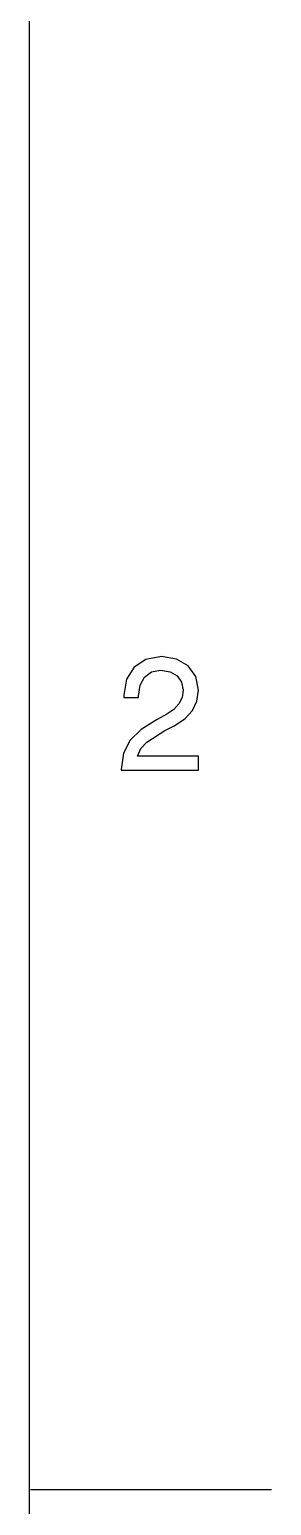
# Model space of a CAD drawing. Extents: x 0 to 297, y -130 to 79.
# Drawn here: x 287.14 to 294.68, y -73.45 to -27.55 of the extents above; entities that cross this region are included whole.
import ezdxf

# ---------------------------------------------------------------- set-up
doc = ezdxf.new("R2010")
doc.units = 0
doc.layers.get('0').update_dxf_attribs({"linetype": 'CONTINUOUS'})

msp = doc.modelspace()

# ---------------------------------------------------------------- linework, layer by layer
at = {"color": 7}
for p, q in [((287.14484, -120.484771), (287.14484, 69.675156)), ((290.767, -47.140921), (290.399, -47.377921)), ((291.251, -47.054921), (290.767, -47.140921)), ((291.72, -47.130921), (291.251, -47.054921)), ((292.083, -47.341921), (291.72, -47.130921)), ((290.399, -47.377921), (290.162, -47.755921)), ((290.585, -47.942921), (290.722, -47.689921)), ((290.722, -47.689921), (290.939, -47.528921)), ((290.939, -47.528921), (291.226, -47.473921)), ((291.226, -47.473921), (291.518, -47.523921)), ((291.518, -47.523921), (291.735, -47.649921)), ((291.735, -47.649921), (291.877, -47.846921)), ((292.32, -47.674921), (292.083, -47.341921)), ((292.406, -48.098921), (292.32, -47.674921)), ((290.162, -47.755921), (290.081, -48.254921)), ((290.54, -48.285921), (290.585, -47.942921)), ((291.877, -47.846921), (291.927, -48.093921)), ((291.927, -48.093921), (291.892, -48.325921)), ((292.356, -48.436921), (292.406, -48.098921)), ((290.081, -48.254921), (290.081, -48.325921)), ((290.081, -48.325921), (290.54, -48.325921)), ((290.54, -48.325921), (290.54, -48.285921)), ((291.796, -48.522921), (291.634, -48.693921)), ((291.892, -48.325921), (291.796, -48.522921)), ((292.219, -48.733921), (292.356, -48.436921)), ((291.115, -49.006921), (290.621, -49.318921)), ((291.413, -48.844921), (291.115, -49.006921)), ((291.634, -48.693921), (291.413, -48.844921)), ((291.65, -49.202921), (291.982, -48.986921)), ((291.982, -48.986921), (292.219, -48.733921)), ((290.621, -49.318921), (290.273, -49.651921)), ((290.792, -49.712921), (291.352, -49.354921)), ((291.352, -49.354921), (291.65, -49.202921)), ((290.273, -49.651921), (290.066, -50.055921)), ((290.505, -50.145921), (290.611, -49.908921)), ((290.611, -49.908921), (290.792, -49.712921)), ((290.066, -50.055921), (290, -50.564921)), ((292.406, -50.145921), (290.505, -50.145921)), ((292.406, -50.579921), (292.406, -50.145921)), ((290, -50.564921), (290, -50.579921)), ((290, -50.579921), (292.406, -50.579921)), ((290, -50.579921), (290, -50.579921)), ((287.175, -72.954921), (294.675, -72.954921))]:
    msp.add_line(p, q, dxfattribs=at)

doc.saveas('drawing.dxf')
